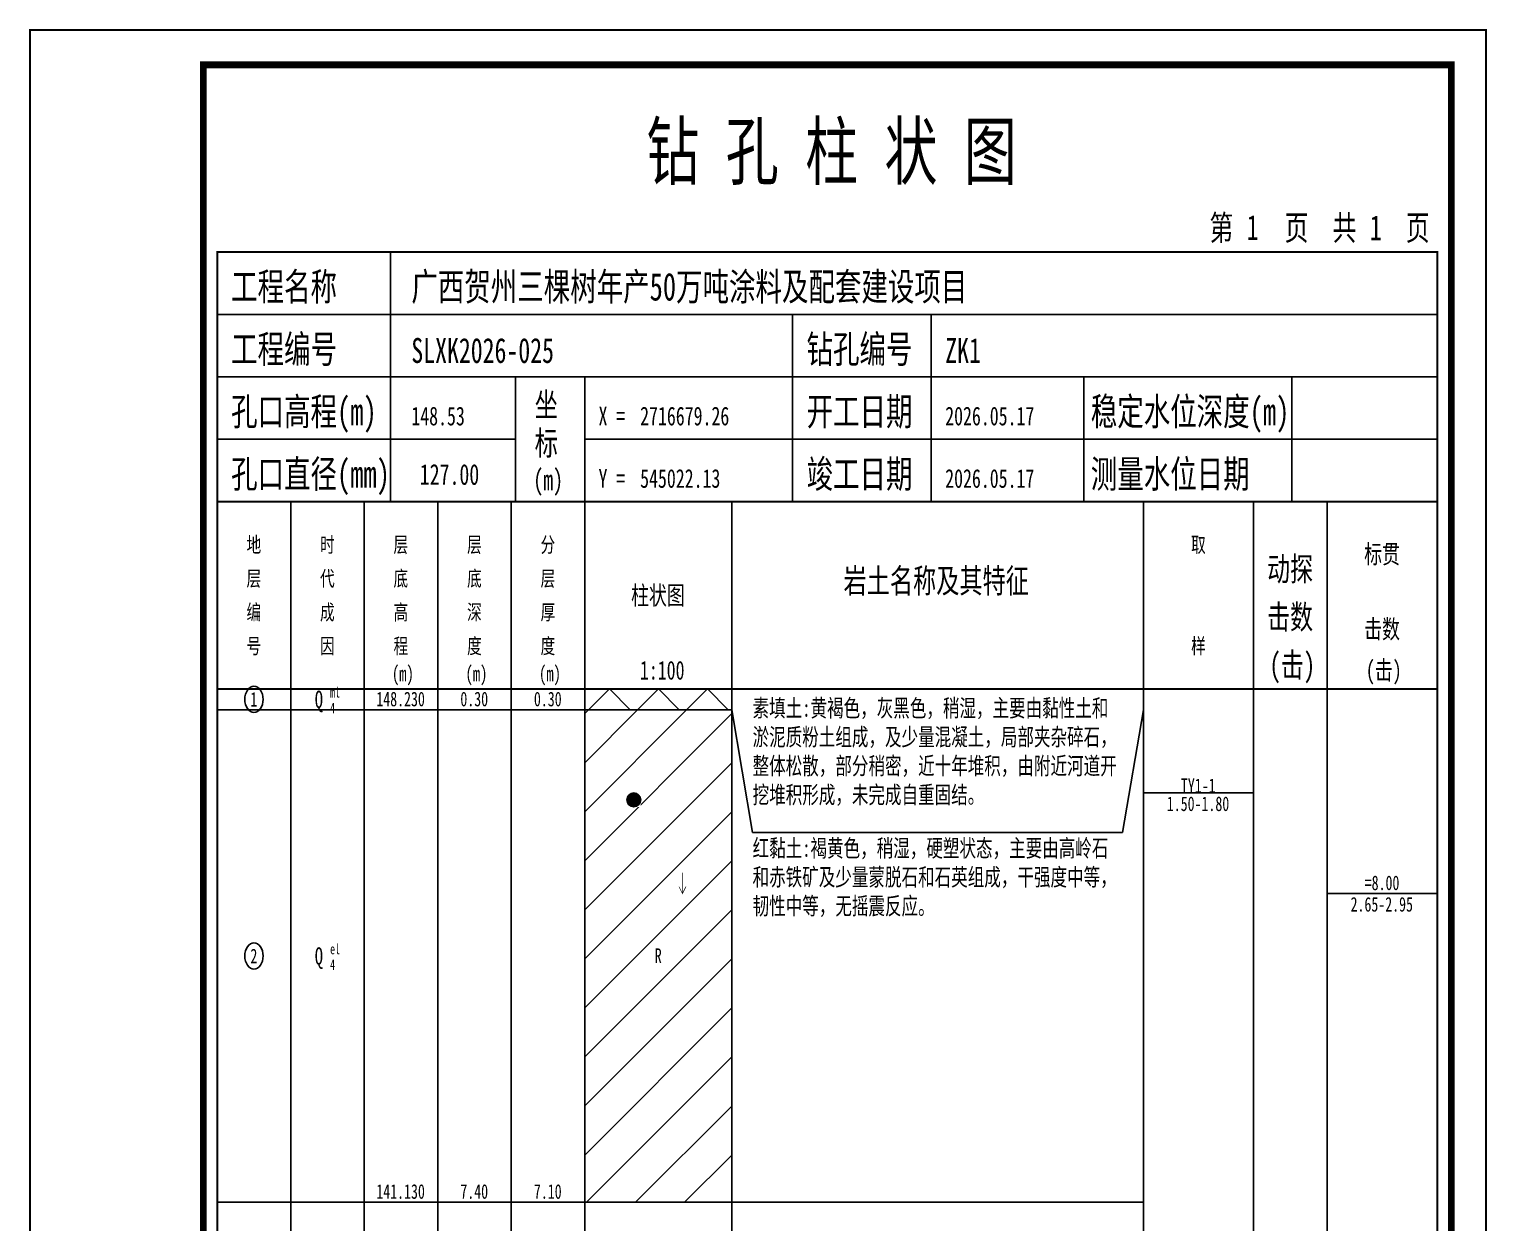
# Model space of a CAD drawing. Extents: x -27 to 2779, y -202 to 95.
# Drawn here: x -27.1 to 183.1, y -77 to 95.1 of the extents above; entities that cross this region are included whole.
import ezdxf
from ezdxf.enums import TextEntityAlignment as Align

# ---------------------------------------------------------------- set-up
doc = ezdxf.new("R2010")
doc.units = 0
doc.header["$MEASUREMENT"] = 0
for name, color, linetype in [('ZZT_BGBJ', 7, 'Continuous'), ('ZZT_QYBJ', 7, 'Continuous'), ('ZZT_TC', 7, 'Continuous')]:
    doc.layers.add(name, color=color, linetype=linetype)
doc.styles.add('BODYCONTENT', font='simfang.ttf', dxfattribs={"width": 0.7, "height": 2.5})
doc.styles.add('BODYTITLE', font='simfang.ttf', dxfattribs={"width": 0.7, "height": 3.5})
doc.styles.add('LZ_FONT', font='simfang.ttf', dxfattribs={"width": 0.7, "height": 8})
doc.styles.add('LZ_PMT_BZ', font='simfang.ttf', dxfattribs={"width": 0.7, "height": 3})

# ---------------------------------------------------------------- blocks, each defined once
blk = doc.blocks.new('zztSLbg')
blk.add_wipeout([(-0.05, -0.11), (1.04, -0.11), (1.04, 3), (-0.05, 3)])
at = {"color": 1, "const_width": 0.1}
for points in [[(0.5, 3), (0.5, 0)], [(0, 1), (0.5, 0), (1, 1)]]:
    blk.add_lwpolyline(points, dxfattribs=at)
blk = doc.blocks.new('zztTLqy-yz', base_point=(1, 2))
blk.add_wipeout([(0, 0), (2, 0), (2, 2), (0, 2)])
h = blk.add_hatch(color=1)
edge = h.paths.add_edge_path()
edge.add_arc((1, 1), 1, 0, 360)
at = {"color": 1}
blk.add_circle((1, 1), 1, dxfattribs=at)
blk = doc.blocks.new('block1', base_point=(27, 229))
for p, q in [((52, 229), (52, 265)), ((27, 256), (203, 256)), ((110, 229), (110, 256)), ((130, 229), (130, 256)), ((27, 247), (203, 247)), ((70, 229), (70, 247)), ((80, 229), (80, 247)), ((152, 229), (152, 247)), ((182, 229), (182, 247)), ((27, 238), (70, 238)), ((80, 238), (203, 238))]:
    blk.add_line(p, q)
for points, const_width in [([(0, 0), (210, 0), (210, 297), (0, 297)], 0.25), ([(25, 5), (205, 5), (205, 292), (25, 292)], 1), ([(27, 265), (203, 265), (203, 17), (27, 17)], 0.3)]:
    blk.add_lwpolyline(points, close=True, dxfattribs=dict(const_width=const_width))
at = {"const_width": 0.3}
blk.add_lwpolyline([(27, 229), (203, 229)], dxfattribs=at)
at = {"width": 0.7}
for s, height, style, p in [('钻 孔 柱 状 图', 8, 'LZ_FONT', (88.9, 275.54)), ('第', 3.6, 'LZ_FONT', (170.12, 266.7)), (' 1', 3.6, 'LZ_FONT', (173.78, 266.75)), ('页', 3.6, 'LZ_FONT', (180.96, 266.7)), ('共', 3.6, 'LZ_FONT', (187.88, 266.7)), (' 1', 3.6, 'LZ_FONT', (191.54, 266.7)), ('页', 3.6, 'LZ_FONT', (198.44, 266.7)), ('工程名称', 4, 'LZ_FONT', (29, 258)), ('广西贺州三棵树年产50万吨涂料及配套建设项目', 4, 'LZ_FONT', (55, 258)), ('工程编号', 4, 'LZ_FONT', (29, 249)), ('SLXK2026-025', 3.6, 'LZ_FONT', (55, 249)), ('钻孔编号', 4, 'LZ_FONT', (112, 249)), ('ZK1', 3.6, 'LZ_FONT', (132, 249)), ('孔口高程(m)', 4, 'LZ_FONT', (29, 240)), ('坐', 3.5, 'LZ_FONT', (72.79, 241.24)), ('开工日期', 4, 'LZ_FONT', (112, 240)), ('稳定水位深度(m)', 4, 'LZ_FONT', (153, 240)), ('148.53', 2.7, 'LZ_FONT', (55, 240)), ('X =', 2.7, 'LZ_FONT', (82, 240)), ('2716679.26', 2.7, 'LZ_FONT', (88, 240)), ('2026.05.17', 2.7, 'LZ_FONT', (132, 240)), ('标', 3.5, 'LZ_FONT', (72.79, 235.7)), ('孔口直径(mm)', 4, 'LZ_FONT', (29, 231)), ('竣工日期', 4, 'LZ_FONT', (112, 231)), ('测量水位日期', 4, 'LZ_FONT', (153, 231)), ('127.00', 3, 'LZ_PMT_BZ', (56.22, 231.43)), ('(m) ', 3, 'LZ_FONT', (72.59, 230.65)), ('Y =', 2.7, 'LZ_FONT', (82, 231)), ('545022.13', 2.7, 'LZ_FONT', (88, 231)), ('2026.05.17', 2.7, 'LZ_FONT', (132, 231))]:
    blk.add_text(s, height=height, dxfattribs=dict(at, style=style)).set_placement(p)

msp = doc.modelspace()

# ---------------------------------------------------------------- hatches: boundary and pattern name
at = {"layer": 'ZZT_TC'}
h = msp.add_hatch(dxfattribs=at)
h.set_pattern_fill('GKSTT', color=256, style=0)
h.set_pattern_definition([(45, (0, 0), (-3.53553, 3.53553), []), (135, (0, 0), (-3.53553, -3.53553), [])])
h.paths.add_polyline_path([(53.01, 0), (74.22, 0), (74.22, -3), (53.01, -3)], flags=0)
h = msp.add_hatch(dxfattribs=at)
h.set_pattern_fill('GKHNT', color=256, style=0)
h.set_pattern_definition([(45, (0, 0), (-3.53553, 3.53553), [])])
h.paths.add_polyline_path([(53.01, -3), (74.22, -3), (74.22, -74), (53.01, -74)], flags=0)

# ---------------------------------------------------------------- linework, layer by layer
for p, q in [((0, 27), (0, -185)), ((10.6, 27), (10.6, -185)), ((21.2, 27), (21.2, -185)), ((31.81, 27), (31.81, -185)), ((42.41, 27), (42.41, -185)), ((53.01, 27), (53.01, -185)), ((74.22, 27), (74.22, -185)), ((133.59, 27), (133.59, -185)), ((149.49, 27), (149.49, -185)), ((160.1, 27), (160.1, -185)), ((176, 27), (176, -185)), ((0, -3), (10.6, -3)), ((10.6, -3), (21.2, -3)), ((21.2, -3), (31.81, -3)), ((31.81, -3), (42.41, -3)), ((42.41, -3), (53.01, -3)), ((74.22, -3), (77.22, -20.7)), ((130.59, -20.7), (133.59, -3)), ((133.59, -15), (149.49, -15)), ((77.22, -20.7), (130.59, -20.7)), ((160.1, -29.5), (176, -29.5)), ((0, -74), (10.6, -74)), ((10.6, -74), (21.2, -74)), ((21.2, -74), (31.81, -74)), ((31.81, -74), (42.41, -74)), ((42.41, -74), (53.01, -74)), ((53.01, -74), (74.22, -74)), ((74.22, -74), (133.59, -74))]:
    msp.add_line(p, q, dxfattribs=at)
at = {"layer": 'ZZT_TC', "color": 7, "const_width": 0.3}
msp.add_lwpolyline([(0, 0), (176, 0)], dxfattribs=at)
at = {"layer": 'ZZT_TC'}
for points in [[(53.01, 0), (74.22, 0), (74.22, -3), (53.01, -3)], [(53.01, -3), (74.22, -3), (74.22, -74), (53.01, -74)]]:
    msp.add_lwpolyline(points, close=True, dxfattribs=at)
at = {"layer": 'ZZT_TC', "color": 7}
for centre in [(5.3, -1.5), (5.3, -38.5)]:
    msp.add_ellipse(centre, major_axis=(0, 1.89), ratio=0.7, dxfattribs=at)

# ---------------------------------------------------------------- texts
at = {"layer": 'ZZT_TC', "color": 7, "style": 'BODYTITLE', "width": 0.7}
for s, height, p in [('地', 2.21, (4.23, 19.03)), ('时', 2.21, (14.83, 19.03)), ('层', 2.21, (25.43, 19.03)), ('层', 2.21, (36.04, 19.03)), ('分', 2.21, (46.64, 19.03)), ('取', 2.21, (140.47, 19.03)), ('标贯', 2.7, (165.43, 17.28)), ('动探', 3.462, (151.44, 14.54)), ('层', 2.21, (4.23, 14.16)), ('代', 2.21, (14.83, 14.16)), ('底', 2.21, (25.43, 14.16)), ('底', 2.21, (36.04, 14.16)), ('层', 2.21, (46.64, 14.16)), ('岩土名称及其特征', 3.5, (90.34, 12.8)), ('柱状图', 2.7, (59.69, 11.34)), ('击数', 3.462, (151.44, 7.62)), ('编', 2.21, (4.23, 9.3)), ('成', 2.21, (14.83, 9.3)), ('高', 2.21, (25.43, 9.3)), ('深', 2.21, (36.04, 9.3)), ('厚', 2.21, (46.64, 9.3)), ('击数', 2.7, (165.43, 6.48)), ('号', 2.21, (4.23, 4.43)), ('因', 2.21, (14.83, 4.43)), ('程', 2.21, (25.43, 4.43)), ('度', 2.21, (36.04, 4.43)), ('度', 2.21, (46.64, 4.43)), ('样', 2.21, (140.47, 4.43)), ('(击)', 3.462, (151.76, 0.69)), ('(击)', 2.7, (165.68, 0.54)), ('(m)', 2.213, (25.2, 0.44)), ('(m)', 2.213, (35.81, 0.44)), ('(m)', 2.213, (46.41, 0.44)), ('1:100', 2.7, (60.97, 0.54))]:
    msp.add_text(s, height=height, dxfattribs=at).set_placement(p, align=Align.BOTTOM_LEFT)
at = {"layer": 'ZZT_TC', "color": 7, "style": 'BODYCONTENT', "width": 0.7}
for s, height, p in [('ml', 1.5, (16.28, -1.25)), ('1', 2.1, (4.79, -2.55)), ('Q', 2.5, (14.07, -2.75)), ('4', 1.5, (16.28, -3.5)), ('148.230', 2.1, (22.95, -2.5)), ('0.30', 2.1, (35.07, -2.5)), ('0.30', 2.1, (45.68, -2.5)), ('TY1-1', 2.1, (139, -15)), ('1.50-1.80', 2.1, (136.97, -17.6)), ('=8.00', 2.1, (165.51, -29)), ('2.65-2.95', 2.1, (163.47, -32.1)), ('2', 2.1, (4.79, -39.55)), ('Q', 2.5, (14.07, -39.75)), ('el', 1.5, (16.28, -38.25)), ('R', 2.1, (63.11, -39.5)), ('4', 1.5, (16.28, -40.5)), ('141.130', 2.1, (22.95, -73.5)), ('7.40', 2.1, (35.07, -73.5)), ('7.10', 2.1, (45.68, -73.5))]:
    msp.add_text(s, height=height, dxfattribs=at).set_placement(p)
at = {"layer": 'ZZT_TC', "color": 7, "char_height": 2.5, "width": 53.3735, "attachment_point": 1, "style": 'BODYCONTENT'}
for s, insert in [('素填土:黄褐色，灰黑色，稍湿，主要由黏性土和淤泥质粉土组成，及少量混凝土，局部夹杂碎石，整体松散，部分稍密，近十年堆积，由附近河道开挖堆积形成，未完成自重固结。', (77.22, -1.5)), ('红黏土:褐黄色，稍湿，硬塑状态，主要由高岭石和赤铁矿及少量蒙脱石和石英组成，干强度中等，韧性中等，无摇震反应。', (77.22, -21.7))]:
    msp.add_mtext(s, dxfattribs=dict(at, insert=insert))

# ---------------------------------------------------------------- next in the draw order: block references
at = {"layer": 'ZZT_BGBJ'}
msp.add_blockref('zztSLbg', (66.6, -29.5), dxfattribs=at)
at = {"layer": 'ZZT_QYBJ'}
msp.add_blockref('zztTLqy-yz', (60.08, -15), dxfattribs=at)

# ---------------------------------------------------------------- next in the draw order: linework, layer by layer
at = {"layer": 'ZZT_TC', "color": 7, "const_width": 0.3, "flags": 128}
msp.add_lwpolyline([(0, 27), (176, 27), (176, -185), (0, -185)], close=True, dxfattribs=at)

# ---------------------------------------------------------------- next in the draw order: block references
at = {"layer": 'ZZT_TC'}
msp.add_blockref('block1', (0, 27), dxfattribs=at)

doc.saveas('drawing.dxf')
